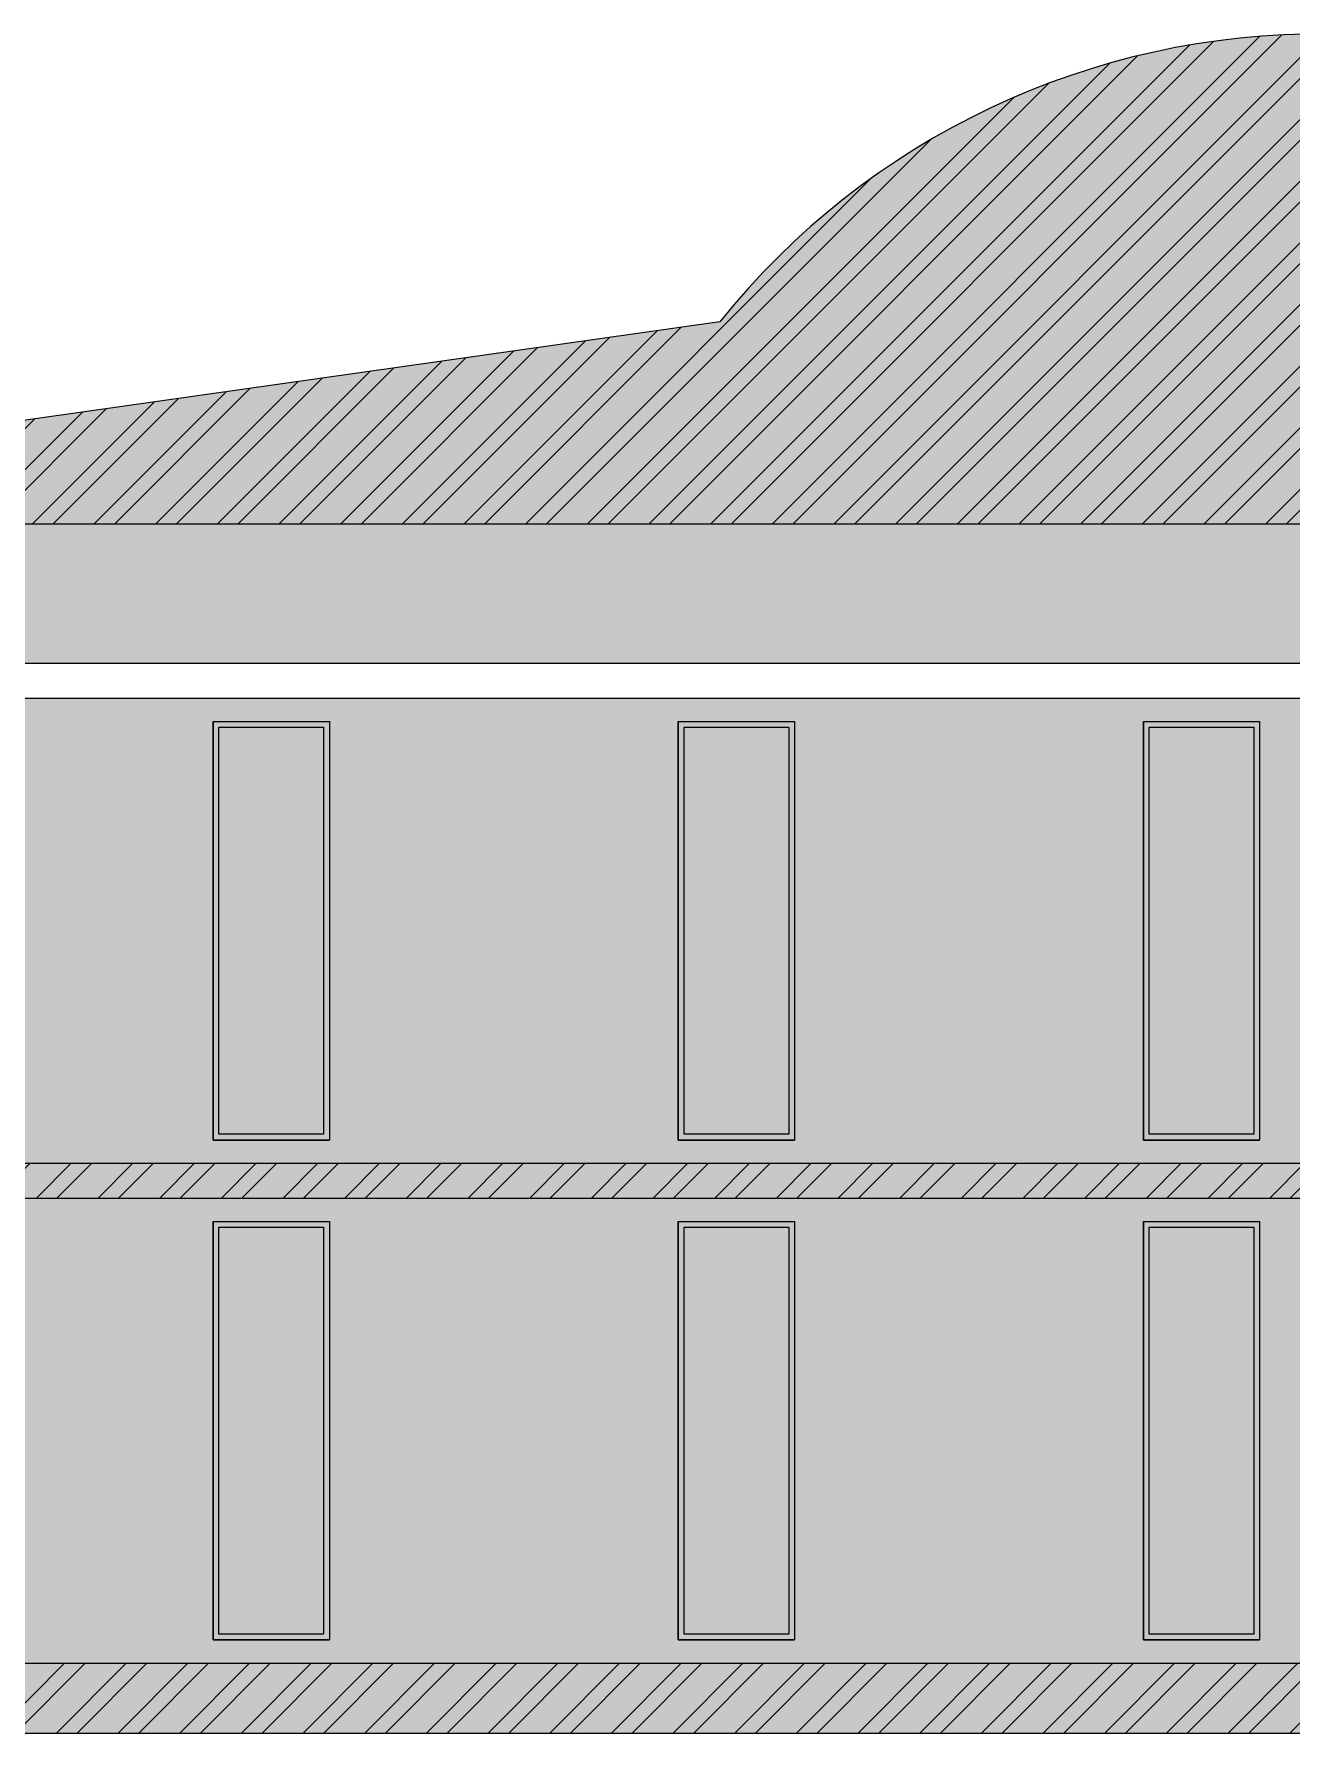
# Model space of a CAD drawing. Header units: inches. Extents: x 17 to 458, y 103 to 566.
# Drawn here: x 66.81 to 77.63, y 237.27 to 251.88 of the extents above; entities that cross this region are included whole.
import ezdxf

# ---------------------------------------------------------------- set-up
doc = ezdxf.new("R2010")
doc.units = ezdxf.units.IN
doc.header["$MEASUREMENT"] = 0
pattern_1 = [(45, (-94.7438, 221.89033), (-0.26516504, 0.26516504), []), (45, (-94.56704, 221.89033), (-0.26516504, 0.26516504), [])]

msp = doc.modelspace()

# ---------------------------------------------------------------- hatches: boundary and pattern name
at = {"lineweight": 0, "true_color": 0xcd6928}
h = msp.add_hatch(color=32, dxfattribs=at)
h.dxf.hatch_style = 1
h.paths.add_polyline_path([(72.71356, 249.40941), (61.85581, 247.87185), (61.85581, 247.67185), (93.85581, 247.67185), (93.85581, 247.87185), (83.11648, 249.29756, 0.4864023)])
at = {"lineweight": 0, "true_color": 0xf8d731}
h = msp.add_hatch(dxfattribs=at)
h.set_pattern_fill('ANSI32', color=40)
h.set_pattern_definition(pattern_1)
h.paths.add_polyline_path([(93.85581, 247.67185), (93.85581, 247.87185), (83.11648, 249.29756, 0.4864023), (72.71356, 249.40941), (61.85581, 247.87185), (61.85581, 247.67185)])
at = {"lineweight": 0, "true_color": 0xcd6928}
h = msp.add_hatch(color=32, dxfattribs=at)
h.dxf.hatch_style = 1
h.paths.add_polyline_path([(61.85581, 247.67185), (61.85581, 246.47185), (93.85581, 246.47185), (93.85581, 247.67185)])
at = {"lineweight": 0, "true_color": 0xfeeab9}
h = msp.add_hatch(color=254, dxfattribs=at)
h.dxf.hatch_style = 1
h.paths.add_polyline_path([(85.85581, 246.17185), (61.85581, 246.17185), (61.85581, 242.17185), (85.85581, 242.17185)])
h.paths.add_polyline_path([(64.35581, 245.97185), (65.35581, 245.97185), (65.35581, 242.37185), (64.35581, 242.37185)], flags=16)
h.paths.add_polyline_path([(64.40581, 245.92185), (65.30581, 245.92185), (65.30581, 242.42185), (64.40581, 242.42185)], flags=0)
h.paths.add_polyline_path([(68.35581, 245.97185), (69.35581, 245.97185), (69.35581, 242.37185), (68.35581, 242.37185)], flags=16)
h.paths.add_polyline_path([(68.40581, 245.92185), (69.30581, 245.92185), (69.30581, 242.42185), (68.40581, 242.42185)], flags=0)
h.paths.add_polyline_path([(72.35581, 245.97185), (73.35581, 245.97185), (73.35581, 242.37185), (72.35581, 242.37185)], flags=16)
h.paths.add_polyline_path([(72.40581, 245.92185), (73.30581, 245.92185), (73.30581, 242.42185), (72.40581, 242.42185)], flags=0)
h.paths.add_polyline_path([(76.35581, 245.97185), (77.35581, 245.97185), (77.35581, 242.37185), (76.35581, 242.37185)], flags=16)
h.paths.add_polyline_path([(76.40581, 245.92185), (77.30581, 245.92185), (77.30581, 242.42185), (76.40581, 242.42185)], flags=0)
h.paths.add_polyline_path([(80.35581, 245.97185), (81.35581, 245.97185), (81.35581, 242.37185), (80.35581, 242.37185)], flags=16)
h.paths.add_polyline_path([(80.40581, 245.92185), (81.30581, 245.92185), (81.30581, 242.42185), (80.40581, 242.42185)], flags=0)
h.paths.add_polyline_path([(84.35581, 245.97185), (85.35581, 245.97185), (85.35581, 242.37185), (84.35581, 242.37185)], flags=16)
h.paths.add_polyline_path([(84.40581, 245.92185), (85.30581, 245.92185), (85.30581, 242.42185), (84.40581, 242.42185)], flags=0)
h.paths.add_polyline_path([(85.85581, 241.87185), (61.85581, 241.87185), (61.85581, 237.87185), (85.85581, 237.87185)])
h.paths.add_polyline_path([(64.35581, 241.67185), (65.35581, 241.67185), (65.35581, 238.07185), (64.35581, 238.07185)], flags=16)
h.paths.add_polyline_path([(64.40581, 241.62185), (65.30581, 241.62185), (65.30581, 238.12185), (64.40581, 238.12185)], flags=0)
h.paths.add_polyline_path([(68.35581, 241.67185), (69.35581, 241.67185), (69.35581, 238.07185), (68.35581, 238.07185)], flags=16)
h.paths.add_polyline_path([(68.40581, 241.62185), (69.30581, 241.62185), (69.30581, 238.12185), (68.40581, 238.12185)], flags=0)
h.paths.add_polyline_path([(72.35581, 241.67185), (73.35581, 241.67185), (73.35581, 238.07185), (72.35581, 238.07185)], flags=16)
h.paths.add_polyline_path([(72.40581, 241.62185), (73.30581, 241.62185), (73.30581, 238.12185), (72.40581, 238.12185)], flags=0)
h.paths.add_polyline_path([(76.35581, 241.67185), (77.35581, 241.67185), (77.35581, 238.07185), (76.35581, 238.07185)], flags=16)
h.paths.add_polyline_path([(76.40581, 241.62185), (77.30581, 241.62185), (77.30581, 238.12185), (76.40581, 238.12185)], flags=0)
h.paths.add_polyline_path([(80.35581, 241.67185), (81.35581, 241.67185), (81.35581, 238.07185), (80.35581, 238.07185)], flags=16)
h.paths.add_polyline_path([(80.40581, 241.62185), (81.30581, 241.62185), (81.30581, 238.12185), (80.40581, 238.12185)], flags=0)
h.paths.add_polyline_path([(84.35581, 241.67185), (85.35581, 241.67185), (85.35581, 238.07185), (84.35581, 238.07185)], flags=16)
h.paths.add_polyline_path([(84.40581, 241.62185), (85.30581, 241.62185), (85.30581, 238.12185), (84.40581, 238.12185)], flags=0)
h.paths.add_polyline_path([(93.85581, 246.17185), (85.85581, 246.17185), (85.85581, 242.17185), (93.85581, 242.17185)])
h.paths.add_polyline_path([(87.20581, 242.37185), (86.20581, 242.37185), (86.20581, 245.97185), (87.20581, 245.97185)], flags=16)
h.paths.add_polyline_path([(87.15581, 242.42185), (86.25581, 242.42185), (86.25581, 245.92185), (87.15581, 245.92185)], flags=0)
h.paths.add_polyline_path([(93.85581, 241.87185), (85.85581, 241.87185), (85.85581, 237.87185), (86.25581, 237.87185), (86.25581, 240.07185), (87.25581, 240.07185), (88.25581, 240.07185), (88.25581, 237.87185), (93.85581, 237.87185)])
at = {"lineweight": 0, "true_color": 0x000000}
h = msp.add_hatch(color=18, dxfattribs=at)
h.dxf.hatch_style = 1
h.paths.add_polyline_path([(68.35581, 242.37185), (69.35581, 242.37185), (69.35581, 245.97185), (68.35581, 245.97185)])
h.paths.add_polyline_path([(68.40581, 242.42185), (69.30581, 242.42185), (69.30581, 245.92185), (68.40581, 245.92185)], flags=16)
at = {"lineweight": 0}
h = msp.add_hatch(color=6, dxfattribs=at)
h.dxf.hatch_style = 1
h.set_gradient(color1=(173, 221, 247))
h.paths.add_polyline_path([(68.40581, 242.42185), (69.30581, 242.42185), (69.30581, 245.92185), (68.40581, 245.92185)])
at = {"lineweight": 0, "true_color": 0x000000}
h = msp.add_hatch(color=18, dxfattribs=at)
h.dxf.hatch_style = 1
h.paths.add_polyline_path([(72.35581, 242.37185), (73.35581, 242.37185), (73.35581, 245.97185), (72.35581, 245.97185)])
h.paths.add_polyline_path([(72.40581, 242.42185), (73.30581, 242.42185), (73.30581, 245.92185), (72.40581, 245.92185)], flags=16)
at = {"lineweight": 0}
h = msp.add_hatch(color=6, dxfattribs=at)
h.dxf.hatch_style = 1
h.set_gradient(color1=(173, 221, 247))
h.paths.add_polyline_path([(72.40581, 242.42185), (73.30581, 242.42185), (73.30581, 245.92185), (72.40581, 245.92185)])
at = {"lineweight": 0, "true_color": 0x000000}
h = msp.add_hatch(color=18, dxfattribs=at)
h.dxf.hatch_style = 1
h.paths.add_polyline_path([(76.35581, 242.37185), (77.35581, 242.37185), (77.35581, 245.97185), (76.35581, 245.97185)])
h.paths.add_polyline_path([(76.40581, 242.42185), (77.30581, 242.42185), (77.30581, 245.92185), (76.40581, 245.92185)], flags=16)
at = {"lineweight": 0}
h = msp.add_hatch(color=6, dxfattribs=at)
h.dxf.hatch_style = 1
h.set_gradient(color1=(173, 221, 247))
h.paths.add_polyline_path([(76.40581, 242.42185), (77.30581, 242.42185), (77.30581, 245.92185), (76.40581, 245.92185)])
at = {"lineweight": 0, "true_color": 0xcd6928}
h = msp.add_hatch(color=32, dxfattribs=at)
h.dxf.hatch_style = 1
h.paths.add_polyline_path([(93.85581, 242.17185), (61.85581, 242.17185), (61.85581, 241.87185), (93.85581, 241.87185)])
at = {"lineweight": 0, "true_color": 0xf8d731}
h = msp.add_hatch(dxfattribs=at)
h.set_pattern_fill('ANSI32', color=40)
h.set_pattern_definition(pattern_1)
h.paths.add_polyline_path([(93.85581, 242.17185), (61.85581, 242.17185), (61.85581, 241.87185), (93.85581, 241.87185)])
h.paths.add_polyline_path([(85.05581, 237.42185), (85.35581, 237.42185), (85.35581, 237.57185), (85.65581, 237.57185), (85.65581, 237.72185), (85.95581, 237.72185), (85.95581, 237.87185), (61.85581, 237.87185), (61.85581, 237.27185), (85.05581, 237.27185)])
h.paths.add_polyline_path([(93.85581, 237.87185), (88.55581, 237.87185), (88.55581, 237.72185), (88.85581, 237.72185), (88.85581, 237.57185), (89.15581, 237.57185), (89.15581, 237.42185), (89.45581, 237.42185), (89.45581, 237.27185), (93.85581, 237.27185)])
at = {"lineweight": 0, "true_color": 0x000000}
h = msp.add_hatch(color=18, dxfattribs=at)
h.dxf.hatch_style = 1
h.paths.add_polyline_path([(68.35581, 238.07185), (69.35581, 238.07185), (69.35581, 241.67185), (68.35581, 241.67185)])
h.paths.add_polyline_path([(68.40581, 238.12185), (69.30581, 238.12185), (69.30581, 241.62185), (68.40581, 241.62185)], flags=16)
at = {"lineweight": 0}
h = msp.add_hatch(color=6, dxfattribs=at)
h.dxf.hatch_style = 1
h.set_gradient(color1=(173, 221, 247))
h.paths.add_polyline_path([(68.40581, 238.12185), (69.30581, 238.12185), (69.30581, 241.62185), (68.40581, 241.62185)])
at = {"lineweight": 0, "true_color": 0x000000}
h = msp.add_hatch(color=18, dxfattribs=at)
h.dxf.hatch_style = 1
h.paths.add_polyline_path([(72.35581, 238.07185), (73.35581, 238.07185), (73.35581, 241.67185), (72.35581, 241.67185)])
h.paths.add_polyline_path([(72.40581, 238.12185), (73.30581, 238.12185), (73.30581, 241.62185), (72.40581, 241.62185)], flags=16)
at = {"lineweight": 0}
h = msp.add_hatch(color=6, dxfattribs=at)
h.dxf.hatch_style = 1
h.set_gradient(color1=(173, 221, 247))
h.paths.add_polyline_path([(72.40581, 238.12185), (73.30581, 238.12185), (73.30581, 241.62185), (72.40581, 241.62185)])
at = {"lineweight": 0, "true_color": 0x000000}
h = msp.add_hatch(color=18, dxfattribs=at)
h.dxf.hatch_style = 1
h.paths.add_polyline_path([(76.35581, 238.07185), (77.35581, 238.07185), (77.35581, 241.67185), (76.35581, 241.67185)])
h.paths.add_polyline_path([(76.40581, 238.12185), (77.30581, 238.12185), (77.30581, 241.62185), (76.40581, 241.62185)], flags=16)
at = {"lineweight": 0}
h = msp.add_hatch(color=6, dxfattribs=at)
h.dxf.hatch_style = 1
h.set_gradient(color1=(173, 221, 247))
h.paths.add_polyline_path([(76.40581, 238.12185), (77.30581, 238.12185), (77.30581, 241.62185), (76.40581, 241.62185)])
at = {"lineweight": 0, "true_color": 0xcd6928}
h = msp.add_hatch(color=32, dxfattribs=at)
h.dxf.hatch_style = 1
h.paths.add_polyline_path([(85.65581, 237.72185), (85.95581, 237.72185), (85.95581, 237.87185), (61.85581, 237.87185), (61.85581, 237.27185), (85.05581, 237.27185), (85.05581, 237.42185), (85.35581, 237.42185), (85.35581, 237.57185), (85.65581, 237.57185)])
h.paths.add_polyline_path([(93.85581, 237.87185), (88.55581, 237.87185), (88.55581, 237.72185), (88.85581, 237.72185), (88.85581, 237.57185), (89.15581, 237.57185), (89.15581, 237.42185), (89.45581, 237.42185), (89.45581, 237.27185), (93.85581, 237.27185)])

# ---------------------------------------------------------------- linework, layer by layer
at = {"color": 6, "lineweight": 0}
for p, q in [((72.71356, 249.40941), (61.85581, 247.87185)), ((61.85581, 247.67185), (93.85581, 247.67185)), ((61.85581, 246.47185), (93.85581, 246.47185)), ((61.85581, 246.17185), (93.85581, 246.17185)), ((68.35581, 245.97185), (69.35581, 245.97185)), ((68.35581, 245.97185), (69.35581, 245.97185)), ((72.35581, 245.97185), (73.35581, 245.97185)), ((72.35581, 245.97185), (73.35581, 245.97185)), ((76.35581, 245.97185), (77.35581, 245.97185)), ((76.35581, 245.97185), (77.35581, 245.97185)), ((68.35581, 242.37185), (69.35581, 242.37185)), ((68.35581, 242.37185), (69.35581, 242.37185)), ((72.35581, 242.37185), (73.35581, 242.37185)), ((72.35581, 242.37185), (73.35581, 242.37185)), ((76.35581, 242.37185), (77.35581, 242.37185)), ((76.35581, 242.37185), (77.35581, 242.37185)), ((61.85581, 242.17185), (93.85581, 242.17185)), ((61.85581, 241.87185), (93.85581, 241.87185)), ((68.35581, 241.67185), (69.35581, 241.67185)), ((68.35581, 241.67185), (69.35581, 241.67185)), ((72.35581, 241.67185), (73.35581, 241.67185)), ((72.35581, 241.67185), (73.35581, 241.67185)), ((76.35581, 241.67185), (77.35581, 241.67185)), ((76.35581, 241.67185), (77.35581, 241.67185)), ((68.35581, 238.07185), (69.35581, 238.07185)), ((68.35581, 238.07185), (69.35581, 238.07185)), ((72.35581, 238.07185), (73.35581, 238.07185)), ((72.35581, 238.07185), (73.35581, 238.07185)), ((76.35581, 238.07185), (77.35581, 238.07185)), ((76.35581, 238.07185), (77.35581, 238.07185)), ((61.85581, 237.87185), (93.85581, 237.87185)), ((16.75293, 237.27185), (98.53317, 237.27185))]:
    msp.add_line(p, q, dxfattribs=at)
at = {"lineweight": 0}
for p, q in [((68.35581, 245.97185), (68.35581, 242.37185)), ((68.35581, 245.97185), (68.35581, 242.37185)), ((69.35581, 245.97185), (69.35581, 242.37185)), ((69.35581, 245.97185), (69.35581, 242.37185)), ((72.35581, 245.97185), (72.35581, 242.37185)), ((72.35581, 245.97185), (72.35581, 242.37185)), ((73.35581, 245.97185), (73.35581, 242.37185)), ((73.35581, 245.97185), (73.35581, 242.37185)), ((76.35581, 245.97185), (76.35581, 242.37185)), ((76.35581, 245.97185), (76.35581, 242.37185)), ((77.35581, 245.97185), (77.35581, 242.37185)), ((77.35581, 245.97185), (77.35581, 242.37185)), ((68.35581, 241.67185), (68.35581, 238.07185)), ((68.35581, 241.67185), (68.35581, 238.07185)), ((69.35581, 241.67185), (69.35581, 238.07185)), ((69.35581, 241.67185), (69.35581, 238.07185)), ((72.35581, 241.67185), (72.35581, 238.07185)), ((72.35581, 241.67185), (72.35581, 238.07185)), ((73.35581, 241.67185), (73.35581, 238.07185)), ((73.35581, 241.67185), (73.35581, 238.07185)), ((76.35581, 241.67185), (76.35581, 238.07185)), ((76.35581, 241.67185), (76.35581, 238.07185)), ((77.35581, 241.67185), (77.35581, 238.07185)), ((77.35581, 241.67185), (77.35581, 238.07185))]:
    msp.add_line(p, q, dxfattribs=at)
at = {"color": 6, "lineweight": 0}
for points in [[(68.35581, 245.97185), (69.35581, 245.97185), (69.35581, 242.37185), (68.35581, 242.37185)], [(68.40581, 245.92185), (69.30581, 245.92185), (69.30581, 242.42185), (68.40581, 242.42185)], [(72.35581, 245.97185), (73.35581, 245.97185), (73.35581, 242.37185), (72.35581, 242.37185)], [(72.40581, 245.92185), (73.30581, 245.92185), (73.30581, 242.42185), (72.40581, 242.42185)], [(76.35581, 245.97185), (77.35581, 245.97185), (77.35581, 242.37185), (76.35581, 242.37185)], [(76.40581, 245.92185), (77.30581, 245.92185), (77.30581, 242.42185), (76.40581, 242.42185)], [(68.35581, 241.67185), (69.35581, 241.67185), (69.35581, 238.07185), (68.35581, 238.07185)], [(68.40581, 241.62185), (69.30581, 241.62185), (69.30581, 238.12185), (68.40581, 238.12185)], [(72.35581, 241.67185), (73.35581, 241.67185), (73.35581, 238.07185), (72.35581, 238.07185)], [(72.40581, 241.62185), (73.30581, 241.62185), (73.30581, 238.12185), (72.40581, 238.12185)], [(76.35581, 241.67185), (77.35581, 241.67185), (77.35581, 238.07185), (76.35581, 238.07185)], [(76.40581, 241.62185), (77.30581, 241.62185), (77.30581, 238.12185), (76.40581, 238.12185)]]:
    msp.add_lwpolyline(points, close=True, dxfattribs=at)
msp.add_arc((77.87113, 245.27162), 6.61225, 37.507202, 141.260782, dxfattribs=at)

doc.saveas('drawing.dxf')
